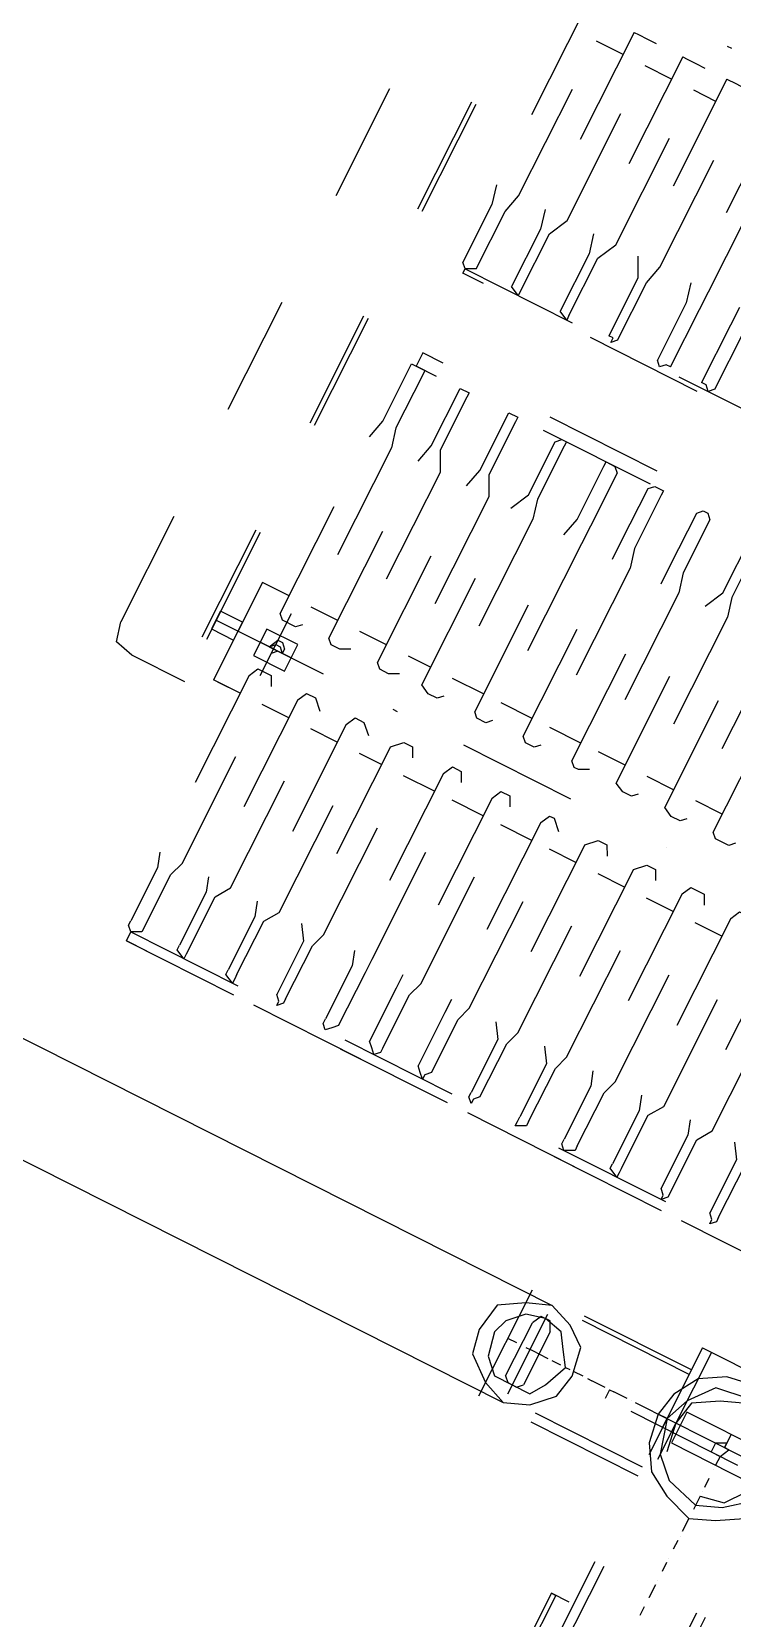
# Model space of a CAD drawing. Header units: metres. Extents: x 0 to 547597, y 0 to 1844684.
# Drawn here: x 543418.895 to 543419.48, y 1844514.609 to 1844515.933 of the extents above; entities that cross this region are included whole.
import ezdxf

# ---------------------------------------------------------------- set-up
doc = ezdxf.new("R2010")
doc.units = ezdxf.units.M
doc.linetypes.add('DASHED', pattern=[0.75, 0.5, -0.25])
doc.layers.add('5_Thep', color=4, linetype='Continuous')
doc.layers.add('TB220kVtuonglai', color=8, linetype='DASHED')

# ---------------------------------------------------------------- blocks, each defined once
blk = doc.blocks.new('MBA220-MB')
at = {"color": 1}
for points in [[(-541.4, -983.6), (-541.4, -2107.8)], [(-533.2, -983.6), (-533.2, -2107.8)], [(-367.8, -1058), (-367.8, -2074.7), (-305.8, -2074.7)], [(-1318.4, -2636.8), (-1322.5, -2636.8), (-1322.5, -1417.6)], [(-1318.4, -2636.8), (-1322.5, -2636.8), (-1322.5, -1417.6)], [(-1318.4, -1417.6), (-1318.4, -2636.8)], [(-1318.4, -1417.6), (-1318.4, -2636.8)], [(-1244, -1417.6), (-1244, -2636.8), (-1231.6, -2636.8)], [(-1244, -1417.6), (-1244, -2636.8), (-1231.6, -2636.8)], [(-1231.6, -1417.6), (-1231.6, -2636.8)], [(-1231.6, -1417.6), (-1231.6, -2636.8)], [(-694.3, -2636.8), (-702.6, -2636.8), (-702.6, -1417.6)], [(-694.3, -2636.8), (-702.6, -2636.8), (-702.6, -1417.6)], [(-694.3, -1417.6), (-694.3, -2636.8)], [(-694.3, -1417.6), (-694.3, -2636.8)], [(-694.3, -1417.6), (-694.3, -2636.8), (-694.3, -1417.6)], [(-475.3, -2000.3), (-483.6, -1979.7), (-496, -1959), (-516.6, -1946.6), (-541.4, -1942.5), (-562.1, -1946.6), (-582.7, -1959), (-595.1, -1979.7), (-599.3, -2000.3), (-595.1, -2025.1), (-582.7, -2045.8), (-562.1, -2058.2), (-541.4, -2062.3), (-516.6, -2058.2), (-496, -2045.8), (-483.6, -2025.1), (-475.3, -2000.3)], [(-607.5, -1950.8), (533.2, -1950.8)], [(-607.5, -2054.1), (-607.5, -1950.8)], [(-607.5, -1959), (533.2, -1959)], [(-487.7, -2000.3), (-496, -1979.7), (-512.5, -1959), (-541.4, -1950.8), (-562.1, -1959), (-582.7, -1979.7), (-586.9, -2000.3), (-582.7, -2029.3), (-562.1, -2045.8), (-541.4, -2054.1), (-512.5, -2045.8), (-496, -2029.3), (-487.7, -2000.3)], [(-496, -2000.3), (-500.1, -1979.7), (-516.6, -1967.3), (-541.4, -1959), (-562.1, -1967.3)], [(-524.9, -2041.7), (-524.9, -1967.3), (-553.8, -1967.3), (-553.8, -2041.7), (-524.9, -2041.7)], [(-533.2, -2000.3), (-533.2, -2000.3), (-541.4, -1996.2), (-541.4, -2000.3), (-545.5, -2000.3), (-541.4, -2008.6), (-533.2, -2008.6), (-533.2, -2000.3)], [(-582.7, -2000.3), (-574.5, -2021), (-562.1, -2041.7), (-541.4, -2045.8), (-516.6, -2041.7)], [(-553.8, -2000.3), (-541.4, -2000.3)], [(-541.4, -2000.3), (-541.4, -2000.3)], [(-533.2, -2000.3), (-524.9, -2000.3)], [(-520.8, -2000.3), (-520.8, -2000.3)], [(-512.5, -2000.3), (-504.2, -2000.3)], [(-500.1, -2000.3), (-500.1, -2000.3)], [(-496, -2000.3), (-483.6, -2000.3)], [(-496, -2000.3), (-496, -2000.3)], [(-475.3, -2000.3), (-475.3, -2000.3)], [(-475.3, -2000.3), (-462.9, -2000.3)], [(-458.8, -2000.3), (-458.8, -2000.3)], [(-454.6, -2000.3), (-446.4, -2000.3)], [(-438.1, -2000.3), (-438.1, -2000.3)], [(-434, -2000.3), (-425.7, -2000.3)], [(-417.4, -2000.3), (-417.4, -2000.3)], [(-413.3, -2000.3), (-400.9, -2000.3)], [(-400.9, -2000.3), (-400.9, -2000.3)], [(-392.6, -2000.3), (-384.4, -2000.3)], [(-607.5, -2045.8), (533.2, -2045.8)], [(-607.5, -2054.1), (533.2, -2054.1)], [(-586.9, -2054.1), (-586.9, -2202.9)], [(-582.7, -2054.1), (-582.7, -2202.9)], [(-533.2, -2054.1), (-541.4, -2054.1)], [(-541.4, -2054.1), (-541.4, -2062.3)], [(-496, -2054.1), (-496, -2202.9)], [(-487.7, -2054.1), (-487.7, -2202.9)], [(-541.4, -2066.5), (-541.4, -2066.5)], [(-541.4, -2074.7), (-541.4, -2083)], [(-367.8, -2074.7), (-367.8, -2070.6), (-314.1, -2070.6)], [(-710.9, -2091.3), (-760.5, -2091.3), (-772.9, -2087.1), (-938.2, -2087.1)], [(-710.9, -2091.3), (-760.5, -2091.3), (-772.9, -2087.1), (-938.2, -2087.1)], [(-710.9, -2091.3), (-706.7, -2091.3), (-702.6, -2095.4), (-706.7, -2095.4), (-710.9, -2099.5)], [(-710.9, -2091.3), (-706.7, -2091.3), (-702.6, -2095.4), (-706.7, -2095.4), (-710.9, -2099.5)], [(-541.4, -2087.1), (-541.4, -2087.1)], [(-541.4, -2091.3), (-541.4, -2103.7)], [(-938.2, -2107.8), (-772.9, -2107.8), (-760.5, -2099.5), (-710.9, -2099.5)], [(-938.2, -2107.8), (-772.9, -2107.8), (-760.5, -2099.5), (-710.9, -2099.5)], [(-541.4, -2107.8), (-541.4, -2103.7)], [(-541.4, -2107.8), (-533.2, -2107.8)], [(-541.4, -2111.9), (-541.4, -2124.3)], [(-710.9, -2136.7), (-760.5, -2136.7), (-772.9, -2128.5), (-938.2, -2128.5)], [(-710.9, -2136.7), (-760.5, -2136.7), (-772.9, -2128.5), (-938.2, -2128.5)], [(-541.4, -2128.5), (-541.4, -2124.3)], [(-938.2, -2149.1), (-772.9, -2149.1), (-760.5, -2145), (-710.9, -2145)], [(-938.2, -2149.1), (-772.9, -2149.1), (-760.5, -2145), (-710.9, -2145)], [(-710.9, -2136.7), (-706.7, -2136.7), (-702.6, -2140.9), (-706.7, -2140.9), (-710.9, -2145)], [(-710.9, -2136.7), (-706.7, -2136.7), (-702.6, -2140.9), (-706.7, -2140.9), (-710.9, -2145)], [(-491.8, -2182.2), (-500.1, -2161.5), (-516.6, -2145), (-537.3, -2140.9), (-562.1, -2145), (-574.5, -2161.5), (-582.7, -2182.2), (-574.5, -2202.9), (-562.1, -2223.5), (-537.3, -2227.7), (-516.6, -2223.5), (-500.1, -2202.9), (-491.8, -2182.2)], [(-541.4, -2132.6), (-541.4, -2140.9)], [(-541.4, -2149.1), (-541.4, -2145)], [(-508.4, -2182.2), (-508.4, -2165.7), (-520.8, -2157.4), (-541.4, -2149.1), (-553.8, -2157.4), (-566.2, -2165.7), (-570.3, -2182.2), (-566.2, -2198.7), (-553.8, -2211.1), (-541.4, -2215.3), (-520.8, -2211.1), (-508.4, -2198.7), (-508.4, -2182.2)], [(-541.4, -2153.3), (-541.4, -2161.5)], [(-541.4, -2169.8), (-541.4, -2165.7)], [(-541.4, -2169.8), (-541.4, -2182.2)], [(-938.2, -2194.6), (-946.4, -2190.5), (-946.4, -2182.2), (-938.2, -2173.9)], [(-938.2, -2194.6), (-946.4, -2190.5), (-946.4, -2182.2), (-938.2, -2173.9)], [(-710.9, -2182.2), (-760.5, -2182.2), (-772.9, -2173.9), (-938.2, -2173.9)], [(-710.9, -2182.2), (-760.5, -2182.2), (-772.9, -2173.9), (-938.2, -2173.9)], [(-710.9, -2182.2), (-706.7, -2182.2), (-702.6, -2182.2), (-706.7, -2190.5), (-710.9, -2190.5)], [(-710.9, -2182.2), (-706.7, -2182.2), (-702.6, -2182.2), (-706.7, -2190.5), (-710.9, -2190.5)], [(-500.1, -2182.2), (-574.5, -2182.2)], [(-562.1, -2173.9), (-570.3, -2178.1), (-570.3, -2186.3), (-562.1, -2190.5)], [(-562.1, -2173.9), (-512.5, -2173.9)], [(-541.4, -2186.3), (-541.4, -2182.2)], [(-512.5, -2190.5), (-508.4, -2186.3), (-508.4, -2182.2), (-508.4, -2178.1), (-512.5, -2173.9)], [(-938.2, -2194.6), (-772.9, -2194.6), (-760.5, -2190.5), (-710.9, -2190.5)], [(-938.2, -2194.6), (-772.9, -2194.6), (-760.5, -2190.5), (-710.9, -2190.5)], [(-921.6, -2194.6), (-921.6, -2219.4)], [(-512.5, -2190.5), (-562.1, -2190.5)], [(-541.4, -2194.6), (-541.4, -2202.9)], [(-487.7, -2202.9), (-586.9, -2202.9)], [(-1227.5, -2223.5), (-1177.9, -2223.5), (-1161.4, -2219.4), (-996, -2219.4), (-991.9, -2223.5), (-991.9, -2235.9), (-996, -2240.1), (-1161.4, -2240.1), (-1177.9, -2235.9), (-1231.6, -2235.9), (-1231.6, -2223.5), (-1227.5, -2223.5)], [(-1227.5, -2223.5), (-1177.9, -2223.5), (-1161.4, -2219.4), (-996, -2219.4), (-991.9, -2223.5), (-991.9, -2235.9), (-996, -2240.1), (-1161.4, -2240.1), (-1177.9, -2235.9), (-1231.6, -2235.9), (-1231.6, -2223.5), (-1227.5, -2223.5)], [(-938.2, -2240.1), (-946.4, -2235.9), (-946.4, -2223.5), (-938.2, -2219.4)], [(-938.2, -2240.1), (-946.4, -2235.9), (-946.4, -2223.5), (-938.2, -2219.4)], [(-710.9, -2223.5), (-760.5, -2223.5), (-772.9, -2219.4), (-938.2, -2219.4)], [(-710.9, -2223.5), (-760.5, -2223.5), (-772.9, -2219.4), (-938.2, -2219.4)], [(-710.9, -2223.5), (-706.7, -2223.5), (-702.6, -2231.8), (-706.7, -2235.9), (-710.9, -2235.9)], [(-710.9, -2223.5), (-706.7, -2223.5), (-702.6, -2231.8), (-706.7, -2235.9), (-710.9, -2235.9)], [(-938.2, -2240.1), (-772.9, -2240.1), (-760.5, -2235.9), (-710.9, -2235.9)], [(-938.2, -2240.1), (-772.9, -2240.1), (-760.5, -2235.9), (-710.9, -2235.9)], [(-1012.6, -2240.1), (-1012.6, -2264.9)], [(-1012.6, -2240.1), (-1012.6, -2264.9)], [(-921.6, -2240.1), (-921.6, -2264.9)], [(-1227.5, -2269), (-1177.9, -2269), (-1161.4, -2264.9), (-996, -2264.9), (-991.9, -2269), (-991.9, -2277.3), (-996, -2285.5), (-1161.4, -2285.5), (-1177.9, -2277.3), (-1231.6, -2277.3), (-1231.6, -2269), (-1227.5, -2269)], [(-1227.5, -2269), (-1177.9, -2269), (-1161.4, -2264.9), (-996, -2264.9), (-991.9, -2269), (-991.9, -2277.3), (-996, -2285.5), (-1161.4, -2285.5), (-1177.9, -2277.3), (-1231.6, -2277.3), (-1231.6, -2269), (-1227.5, -2269)], [(-967.1, -2269), (-967.1, -2269)], [(-938.2, -2285.5), (-946.4, -2277.3), (-946.4, -2269), (-938.2, -2264.9)], [(-938.2, -2285.5), (-946.4, -2277.3), (-946.4, -2269), (-938.2, -2264.9)], [(-710.9, -2269), (-760.5, -2269), (-772.9, -2264.9), (-938.2, -2264.9)], [(-710.9, -2269), (-760.5, -2269), (-772.9, -2264.9), (-938.2, -2264.9)], [(-938.2, -2285.5), (-772.9, -2285.5), (-760.5, -2277.3), (-710.9, -2277.3)], [(-938.2, -2285.5), (-772.9, -2285.5), (-760.5, -2277.3), (-710.9, -2277.3)], [(-710.9, -2269), (-706.7, -2269), (-702.6, -2277.3), (-706.7, -2277.3), (-710.9, -2277.3)], [(-710.9, -2269), (-706.7, -2269), (-702.6, -2277.3), (-706.7, -2277.3), (-710.9, -2277.3)], [(-1012.6, -2285.5), (-1012.6, -2310.3)], [(-1012.6, -2285.5), (-1012.6, -2310.3)], [(-921.6, -2285.5), (-921.6, -2310.3)], [(-1227.5, -2314.5), (-1177.9, -2314.5), (-1161.4, -2310.3), (-996, -2310.3), (-991.9, -2314.5), (-991.9, -2322.7), (-996, -2331), (-1161.4, -2331), (-1177.9, -2322.7), (-1231.6, -2322.7), (-1231.6, -2318.6), (-1227.5, -2314.5)], [(-1227.5, -2314.5), (-1177.9, -2314.5), (-1161.4, -2310.3), (-996, -2310.3), (-991.9, -2314.5), (-991.9, -2322.7), (-996, -2331), (-1161.4, -2331), (-1177.9, -2322.7), (-1231.6, -2322.7), (-1231.6, -2318.6), (-1227.5, -2314.5)], [(-938.2, -2331), (-946.4, -2322.7), (-946.4, -2314.5), (-938.2, -2310.3)], [(-938.2, -2331), (-946.4, -2322.7), (-946.4, -2314.5), (-938.2, -2310.3)], [(-710.9, -2314.5), (-760.5, -2314.5), (-772.9, -2310.3), (-938.2, -2310.3)], [(-710.9, -2314.5), (-760.5, -2314.5), (-772.9, -2310.3), (-938.2, -2310.3)], [(-710.9, -2314.5), (-706.7, -2318.6), (-702.6, -2318.6), (-706.7, -2322.7), (-710.9, -2322.7)], [(-710.9, -2314.5), (-706.7, -2318.6), (-702.6, -2318.6), (-706.7, -2322.7), (-710.9, -2322.7)], [(-938.2, -2331), (-772.9, -2331), (-760.5, -2322.7), (-710.9, -2322.7)], [(-938.2, -2331), (-772.9, -2331), (-760.5, -2322.7), (-710.9, -2322.7)], [(-1012.6, -2331), (-1012.6, -2355.8)], [(-1012.6, -2331), (-1012.6, -2355.8)], [(-967.1, -2459.1), (-967.1, -2335.1)], [(-921.6, -2331), (-921.6, -2355.8)], [(-1227.5, -2359.9), (-1177.9, -2359.9), (-1161.4, -2355.8), (-996, -2355.8), (-991.9, -2364), (-991.9, -2368.2), (-996, -2372.3), (-1161.4, -2372.3), (-1177.9, -2372.3), (-1227.5, -2372.3), (-1231.6, -2368.2), (-1231.6, -2364), (-1227.5, -2359.9)], [(-1227.5, -2359.9), (-1177.9, -2359.9), (-1161.4, -2355.8), (-996, -2355.8), (-991.9, -2364), (-991.9, -2368.2), (-996, -2372.3), (-1161.4, -2372.3), (-1177.9, -2372.3), (-1227.5, -2372.3), (-1231.6, -2368.2), (-1231.6, -2364), (-1227.5, -2359.9)], [(-938.2, -2372.3), (-946.4, -2368.2), (-946.4, -2364), (-938.2, -2355.8)], [(-938.2, -2372.3), (-946.4, -2368.2), (-946.4, -2364), (-938.2, -2355.8)], [(-710.9, -2359.9), (-760.5, -2359.9), (-772.9, -2355.8), (-938.2, -2355.8)], [(-710.9, -2359.9), (-760.5, -2359.9), (-772.9, -2355.8), (-938.2, -2355.8)], [(-710.9, -2359.9), (-706.7, -2364), (-702.6, -2364), (-706.7, -2368.2), (-710.9, -2372.3)], [(-710.9, -2359.9), (-706.7, -2364), (-702.6, -2364), (-706.7, -2368.2), (-710.9, -2372.3)], [(-1012.6, -2372.3), (-1012.6, -2401.2)], [(-1012.6, -2372.3), (-1012.6, -2401.2)], [(-938.2, -2372.3), (-772.9, -2372.3), (-760.5, -2372.3), (-710.9, -2372.3)], [(-938.2, -2372.3), (-772.9, -2372.3), (-760.5, -2372.3), (-710.9, -2372.3)], [(-921.6, -2372.3), (-921.6, -2401.2)], [(-1326.7, -2405.4), (-1380.4, -2405.4), (-1396.9, -2401.2), (-1562.3, -2401.2)], [(-1326.7, -2405.4), (-1380.4, -2405.4), (-1396.9, -2401.2), (-1562.3, -2401.2)], [(-1326.7, -2405.4), (-1326.7, -2405.4), (-1322.5, -2409.5), (-1326.7, -2413.6), (-1326.7, -2417.8)], [(-1326.7, -2405.4), (-1326.7, -2405.4), (-1322.5, -2409.5), (-1326.7, -2413.6), (-1326.7, -2417.8)], [(-1227.5, -2405.4), (-1177.9, -2405.4), (-1161.4, -2401.2), (-996, -2401.2), (-991.9, -2405.4), (-991.9, -2413.6), (-996, -2417.8), (-1161.4, -2417.8), (-1177.9, -2417.8), (-1227.5, -2417.8), (-1231.6, -2413.6), (-1231.6, -2405.4), (-1227.5, -2405.4)], [(-1227.5, -2405.4), (-1177.9, -2405.4), (-1161.4, -2401.2), (-996, -2401.2), (-991.9, -2405.4), (-991.9, -2413.6), (-996, -2417.8), (-1161.4, -2417.8), (-1177.9, -2417.8), (-1227.5, -2417.8), (-1231.6, -2413.6), (-1231.6, -2405.4), (-1227.5, -2405.4)], [(-938.2, -2417.8), (-946.4, -2413.6), (-946.4, -2405.4), (-938.2, -2401.2)], [(-938.2, -2417.8), (-946.4, -2413.6), (-946.4, -2405.4), (-938.2, -2401.2)], [(-710.9, -2405.4), (-760.5, -2405.4), (-772.9, -2401.2), (-938.2, -2401.2)], [(-710.9, -2405.4), (-760.5, -2405.4), (-772.9, -2401.2), (-938.2, -2401.2)], [(-710.9, -2405.4), (-706.7, -2405.4), (-702.6, -2409.5), (-706.7, -2413.6), (-710.9, -2417.8)], [(-710.9, -2405.4), (-706.7, -2405.4), (-702.6, -2409.5), (-706.7, -2413.6), (-710.9, -2417.8)], [(-1562.3, -2417.8), (-1396.9, -2417.8), (-1380.4, -2417.8), (-1326.7, -2417.8)], [(-1562.3, -2417.8), (-1396.9, -2417.8), (-1380.4, -2417.8), (-1326.7, -2417.8)], [(-1012.6, -2417.8), (-1012.6, -2446.7)], [(-1012.6, -2417.8), (-1012.6, -2446.7)], [(-938.2, -2417.8), (-772.9, -2417.8), (-760.5, -2417.8), (-710.9, -2417.8)], [(-938.2, -2417.8), (-772.9, -2417.8), (-760.5, -2417.8), (-710.9, -2417.8)], [(-921.6, -2417.8), (-921.6, -2446.7)], [(-1326.7, -2446.7), (-1380.4, -2446.7), (-1396.9, -2446.7), (-1562.3, -2446.7)], [(-1326.7, -2446.7), (-1380.4, -2446.7), (-1396.9, -2446.7), (-1562.3, -2446.7)], [(-1326.7, -2446.7), (-1326.7, -2450.8), (-1322.5, -2455), (-1326.7, -2459.1), (-1326.7, -2459.1)], [(-1326.7, -2446.7), (-1326.7, -2450.8), (-1322.5, -2455), (-1326.7, -2459.1), (-1326.7, -2459.1)], [(-1227.5, -2446.7), (-1177.9, -2446.7), (-1161.4, -2446.7), (-996, -2446.7), (-991.9, -2450.8), (-991.9, -2459.1), (-996, -2463.2), (-1161.4, -2463.2), (-1177.9, -2459.1), (-1227.5, -2459.1), (-1231.6, -2459.1), (-1231.6, -2450.8), (-1227.5, -2446.7)], [(-1227.5, -2446.7), (-1177.9, -2446.7), (-1161.4, -2446.7), (-996, -2446.7), (-991.9, -2450.8), (-991.9, -2459.1), (-996, -2463.2), (-1161.4, -2463.2), (-1177.9, -2459.1), (-1227.5, -2459.1), (-1231.6, -2459.1), (-1231.6, -2450.8), (-1227.5, -2446.7)], [(-938.2, -2463.2), (-946.4, -2459.1), (-946.4, -2450.8), (-938.2, -2446.7)], [(-938.2, -2463.2), (-946.4, -2459.1), (-946.4, -2450.8), (-938.2, -2446.7)], [(-710.9, -2446.7), (-760.5, -2446.7), (-772.9, -2446.7), (-938.2, -2446.7)], [(-710.9, -2446.7), (-760.5, -2446.7), (-772.9, -2446.7), (-938.2, -2446.7)], [(-710.9, -2446.7), (-706.7, -2450.8), (-702.6, -2455), (-706.7, -2459.1), (-710.9, -2459.1)], [(-710.9, -2446.7), (-706.7, -2450.8), (-702.6, -2455), (-706.7, -2459.1), (-710.9, -2459.1)], [(-1562.3, -2463.2), (-1396.9, -2463.2), (-1380.4, -2459.1), (-1326.7, -2459.1)], [(-1562.3, -2463.2), (-1396.9, -2463.2), (-1380.4, -2459.1), (-1326.7, -2459.1)], [(-1012.6, -2463.2), (-1012.6, -2492.2)], [(-1012.6, -2463.2), (-1012.6, -2492.2)], [(-938.2, -2463.2), (-772.9, -2463.2), (-760.5, -2459.1), (-710.9, -2459.1)], [(-938.2, -2463.2), (-772.9, -2463.2), (-760.5, -2459.1), (-710.9, -2459.1)], [(-921.6, -2463.2), (-921.6, -2492.2)], [(-1326.7, -2496.3), (-1380.4, -2496.3), (-1396.9, -2492.2), (-1562.3, -2492.2)], [(-1562.3, -2512.8), (-1562.3, -2504.6), (-1562.3, -2496.3), (-1562.3, -2492.2)], [(-1326.7, -2496.3), (-1380.4, -2496.3), (-1396.9, -2492.2), (-1562.3, -2492.2)], [(-1562.3, -2512.8), (-1562.3, -2504.6), (-1562.3, -2496.3), (-1562.3, -2492.2)], [(-1326.7, -2496.3), (-1326.7, -2496.3), (-1322.5, -2500.4), (-1326.7, -2500.4), (-1326.7, -2504.6)], [(-1326.7, -2496.3), (-1326.7, -2496.3), (-1322.5, -2500.4), (-1326.7, -2500.4), (-1326.7, -2504.6)], [(-1227.5, -2496.3), (-1177.9, -2496.3), (-1161.4, -2492.2), (-996, -2492.2), (-991.9, -2496.3), (-991.9, -2504.6), (-996, -2512.8), (-1161.4, -2512.8), (-1177.9, -2504.6), (-1227.5, -2504.6), (-1231.6, -2500.4), (-1231.6, -2496.3), (-1227.5, -2496.3)], [(-1227.5, -2496.3), (-1177.9, -2496.3), (-1161.4, -2492.2), (-996, -2492.2), (-991.9, -2496.3), (-991.9, -2504.6), (-996, -2512.8), (-1161.4, -2512.8), (-1177.9, -2504.6), (-1227.5, -2504.6), (-1231.6, -2500.4), (-1231.6, -2496.3), (-1227.5, -2496.3)], [(-938.2, -2512.8), (-946.4, -2504.6), (-946.4, -2496.3), (-938.2, -2492.2)], [(-938.2, -2512.8), (-946.4, -2504.6), (-946.4, -2496.3), (-938.2, -2492.2)], [(-710.9, -2496.3), (-760.5, -2496.3), (-772.9, -2492.2), (-938.2, -2492.2)], [(-710.9, -2496.3), (-760.5, -2496.3), (-772.9, -2492.2), (-938.2, -2492.2)], [(-710.9, -2496.3), (-706.7, -2496.3), (-702.6, -2500.4), (-706.7, -2500.4), (-710.9, -2504.6)], [(-710.9, -2496.3), (-706.7, -2496.3), (-702.6, -2500.4), (-706.7, -2500.4), (-710.9, -2504.6)], [(-1562.3, -2512.8), (-1396.9, -2512.8), (-1380.4, -2504.6), (-1326.7, -2504.6)], [(-1562.3, -2512.8), (-1396.9, -2512.8), (-1380.4, -2504.6), (-1326.7, -2504.6)], [(-1541.6, -2512.8), (-1541.6, -2533.5)], [(-1541.6, -2512.8), (-1541.6, -2533.5)], [(-1012.6, -2512.8), (-1012.6, -2533.5)], [(-1012.6, -2512.8), (-1012.6, -2533.5)], [(-938.2, -2512.8), (-772.9, -2512.8), (-760.5, -2504.6), (-710.9, -2504.6)], [(-938.2, -2512.8), (-772.9, -2512.8), (-760.5, -2504.6), (-710.9, -2504.6)], [(-921.6, -2512.8), (-921.6, -2533.5)], [(-1587.1, -2525.2), (-1587.1, -2521.1)], [(-967.1, -2525.2), (-967.1, -2521.1)], [(-1326.7, -2541.8), (-1380.4, -2541.8), (-1396.9, -2533.5), (-1562.3, -2533.5)], [(-1562.3, -2554.2), (-1562.3, -2550), (-1562.3, -2541.8), (-1562.3, -2533.5)], [(-1326.7, -2541.8), (-1380.4, -2541.8), (-1396.9, -2533.5), (-1562.3, -2533.5)], [(-1562.3, -2554.2), (-1562.3, -2550), (-1562.3, -2541.8), (-1562.3, -2533.5)], [(-1326.7, -2541.8), (-1326.7, -2541.8), (-1322.5, -2541.8), (-1326.7, -2550), (-1326.7, -2550)], [(-1326.7, -2541.8), (-1326.7, -2541.8), (-1322.5, -2541.8), (-1326.7, -2550), (-1326.7, -2550)], [(-1227.5, -2541.8), (-1177.9, -2541.8), (-1161.4, -2533.5), (-996, -2533.5), (-991.9, -2541.8), (-991.9, -2550), (-996, -2554.2), (-1161.4, -2554.2), (-1177.9, -2550), (-1231.6, -2550), (-1231.6, -2541.8), (-1227.5, -2541.8)], [(-1227.5, -2541.8), (-1177.9, -2541.8), (-1161.4, -2533.5), (-996, -2533.5), (-991.9, -2541.8), (-991.9, -2550), (-996, -2554.2), (-1161.4, -2554.2), (-1177.9, -2550), (-1231.6, -2550), (-1231.6, -2541.8), (-1227.5, -2541.8)], [(-938.2, -2554.2), (-946.4, -2550), (-946.4, -2541.8), (-938.2, -2533.5)], [(-938.2, -2554.2), (-946.4, -2550), (-946.4, -2541.8), (-938.2, -2533.5)], [(-710.9, -2541.8), (-760.5, -2541.8), (-772.9, -2533.5), (-938.2, -2533.5)], [(-710.9, -2541.8), (-760.5, -2541.8), (-772.9, -2533.5), (-938.2, -2533.5)], [(-710.9, -2541.8), (-706.7, -2541.8), (-702.6, -2541.8), (-706.7, -2550), (-710.9, -2550)], [(-710.9, -2541.8), (-706.7, -2541.8), (-702.6, -2541.8), (-706.7, -2550), (-710.9, -2550)], [(-1562.3, -2554.2), (-1396.9, -2554.2), (-1380.4, -2550), (-1326.7, -2550)], [(-1562.3, -2554.2), (-1396.9, -2554.2), (-1380.4, -2550), (-1326.7, -2550)], [(-1541.6, -2554.2), (-1541.6, -2579)], [(-1541.6, -2554.2), (-1541.6, -2579)], [(-1012.6, -2554.2), (-1012.6, -2579)], [(-1012.6, -2554.2), (-1012.6, -2579)], [(-938.2, -2554.2), (-772.9, -2554.2), (-760.5, -2550), (-710.9, -2550)], [(-938.2, -2554.2), (-772.9, -2554.2), (-760.5, -2550), (-710.9, -2550)], [(-921.6, -2554.2), (-921.6, -2579)], [(-1326.7, -2587.2), (-1380.4, -2587.2), (-1396.9, -2579), (-1562.3, -2579)], [(-1562.3, -2599.6), (-1562.3, -2595.5), (-1562.3, -2587.2), (-1562.3, -2579)], [(-1326.7, -2587.2), (-1380.4, -2587.2), (-1396.9, -2579), (-1562.3, -2579)], [(-1562.3, -2599.6), (-1562.3, -2595.5), (-1562.3, -2587.2), (-1562.3, -2579)], [(-1227.5, -2587.2), (-1177.9, -2587.2), (-1161.4, -2579), (-996, -2579), (-991.9, -2587.2), (-991.9, -2595.5), (-996, -2599.6), (-1161.4, -2599.6), (-1177.9, -2595.5), (-1231.6, -2595.5), (-1231.6, -2587.2), (-1227.5, -2587.2)], [(-1227.5, -2587.2), (-1177.9, -2587.2), (-1161.4, -2579), (-996, -2579), (-991.9, -2587.2), (-991.9, -2595.5), (-996, -2599.6), (-1161.4, -2599.6), (-1177.9, -2595.5), (-1231.6, -2595.5), (-1231.6, -2587.2), (-1227.5, -2587.2)], [(-938.2, -2599.6), (-946.4, -2595.5), (-946.4, -2587.2), (-938.2, -2579)], [(-938.2, -2599.6), (-946.4, -2595.5), (-946.4, -2587.2), (-938.2, -2579)], [(-710.9, -2587.2), (-760.5, -2587.2), (-772.9, -2579), (-938.2, -2579)], [(-710.9, -2587.2), (-760.5, -2587.2), (-772.9, -2579), (-938.2, -2579)], [(-1562.3, -2599.6), (-1396.9, -2599.6), (-1380.4, -2595.5), (-1326.7, -2595.5)], [(-1562.3, -2599.6), (-1396.9, -2599.6), (-1380.4, -2595.5), (-1326.7, -2595.5)], [(-1326.7, -2587.2), (-1326.7, -2587.2), (-1322.5, -2587.2), (-1326.7, -2595.5), (-1326.7, -2595.5)], [(-1326.7, -2587.2), (-1326.7, -2587.2), (-1322.5, -2587.2), (-1326.7, -2595.5), (-1326.7, -2595.5)], [(-967.1, -2690.5), (-967.1, -2587.2)], [(-938.2, -2599.6), (-772.9, -2599.6), (-760.5, -2595.5), (-710.9, -2595.5)], [(-938.2, -2599.6), (-772.9, -2599.6), (-760.5, -2595.5), (-710.9, -2595.5)], [(-710.9, -2587.2), (-706.7, -2587.2), (-702.6, -2587.2), (-706.7, -2595.5), (-710.9, -2595.5)], [(-710.9, -2587.2), (-706.7, -2587.2), (-702.6, -2587.2), (-706.7, -2595.5), (-710.9, -2595.5)], [(-1541.6, -2599.6), (-1541.6, -2624.4)], [(-1541.6, -2599.6), (-1541.6, -2624.4)], [(-1012.6, -2599.6), (-1012.6, -2624.4)], [(-1012.6, -2599.6), (-1012.6, -2624.4)], [(-921.6, -2599.6), (-921.6, -2624.4)], [(-921.6, -2599.6), (-921.6, -2624.4)], [(-954.7, -2649.2), (-954.7, -2620.3), (-979.5, -2620.3), (-979.5, -2649.2), (-954.7, -2649.2)], [(-954.7, -2649.2), (-954.7, -2620.3), (-979.5, -2620.3), (-979.5, -2649.2), (-954.7, -2649.2)], [(-967.1, -2620.3), (-967.1, -2649.2)], [(-967.1, -2620.3), (-967.1, -2649.2)], [(-1326.7, -2628.6), (-1380.4, -2628.6), (-1396.9, -2624.4), (-1562.3, -2624.4)], [(-1326.7, -2628.6), (-1380.4, -2628.6), (-1396.9, -2624.4), (-1562.3, -2624.4)], [(-1326.7, -2628.6), (-1326.7, -2628.6), (-1322.5, -2636.8), (-1326.7, -2641), (-1326.7, -2641)], [(-1326.7, -2628.6), (-1326.7, -2628.6), (-1322.5, -2636.8), (-1326.7, -2641), (-1326.7, -2641)], [(-1227.5, -2628.6), (-1177.9, -2628.6), (-1161.4, -2624.4), (-996, -2624.4), (-991.9, -2628.6), (-991.9, -2641), (-996, -2645.1), (-1161.4, -2645.1), (-1177.9, -2641), (-1231.6, -2641), (-1231.6, -2628.6), (-1227.5, -2628.6)], [(-967.1, -2641), (-967.1, -2641), (-975.4, -2636.8), (-975.4, -2632.7), (-971.2, -2628.6), (-967.1, -2628.6), (-967.1, -2632.7), (-963, -2636.8)], [(-967.1, -2641), (-967.1, -2641), (-975.4, -2636.8), (-975.4, -2632.7), (-971.2, -2628.6), (-967.1, -2628.6), (-967.1, -2632.7), (-963, -2636.8)], [(-967.1, -2636.8), (-967.1, -2641), (-971.2, -2636.8), (-971.2, -2632.7), (-967.1, -2628.6), (-967.1, -2632.7), (-967.1, -2636.8)], [(-967.1, -2636.8), (-967.1, -2641), (-971.2, -2636.8), (-971.2, -2632.7), (-967.1, -2628.6), (-967.1, -2632.7), (-967.1, -2636.8)], [(-938.2, -2645.1), (-946.4, -2641), (-946.4, -2628.6), (-938.2, -2624.4)], [(-710.9, -2628.6), (-760.5, -2628.6), (-772.9, -2624.4), (-938.2, -2624.4)], [(-710.9, -2628.6), (-706.7, -2628.6), (-702.6, -2636.8), (-706.7, -2641), (-710.9, -2641)], [(-1562.3, -2645.1), (-1396.9, -2645.1), (-1380.4, -2641), (-1326.7, -2641)], [(-1562.3, -2645.1), (-1396.9, -2645.1), (-1380.4, -2641), (-1326.7, -2641)], [(-1012.6, -2645.1), (-1012.6, -2669.9), (-921.6, -2669.9)], [(-1012.6, -2645.1), (-1012.6, -2665.8)], [(-1012.6, -2645.1), (-1012.6, -2669.9), (-921.6, -2669.9)], [(-1012.6, -2645.1), (-1012.6, -2665.8)], [(-942.3, -2636.8), (-1000.2, -2636.8)], [(-942.3, -2636.8), (-1000.2, -2636.8)], [(-954.7, -2636.8), (-983.6, -2636.8)], [(-954.7, -2636.8), (-983.6, -2636.8)], [(-938.2, -2645.1), (-772.9, -2645.1), (-760.5, -2641), (-710.9, -2641)], [(-921.6, -2645.1), (-921.6, -2669.9)], [(-921.6, -2645.1), (-921.6, -2665.8)], [(-921.6, -2645.1), (-921.6, -2669.9)], [(-921.6, -2645.1), (-921.6, -2665.8)], [(-958.8, -2690.5), (-958.8, -2669.9), (-975.4, -2669.9), (-975.4, -2690.5), (-958.8, -2690.5)], [(-1649, -2690.5), (-909.2, -2690.5)], [(-1649, -2694.7), (-909.2, -2694.7)], [(-909.2, -2690.5), (-909.2, -2740.1), (-913.4, -2756.7), (-929.9, -2760.8)], [(-1628.4, -2760.8), (-929.9, -2760.8)]]:
    blk.add_lwpolyline(points, dxfattribs=at)
blk = doc.blocks.new('mb moiTQK')
at = {"color": 1}
for points in [[(-12.3218, -89.4616), (-12.8912, -87.9845, 0.310121), (-14.2908, -87.024), (-19.1344, -87.024, -0.414214), (-20.6344, -85.524), (-20.6344, -84.6924)], [(-12.2378, -89.4293), (-12.8298, -87.8936, 0.310121), (-14.2294, -86.9331), (-19.0435, -86.9331, -0.414214), (-20.5435, -85.4331), (-20.5435, -84.6924)]]:
    blk.add_lwpolyline(points, format="xyb", dxfattribs=at)
at = {"layer": 'TB220kVtuonglai', "ltscale": 3000, "xscale": 0.001, "yscale": 0.001, "zscale": 0.001}
blk.add_blockref('MBA220-MB', (-20.0517, -82.5102), dxfattribs=at)
blk = doc.blocks.new('ACAD-DinhViTuyenDz220kV')
blk.add_circle((543470.1879, 1844560.0696), 117.5514)
at = {"layer": '5_Thep', "rotation": 243.2403583287449}
blk.add_blockref('mb moiTQK', (543485.661, 1844458.313), dxfattribs=at)

msp = doc.modelspace()

# ---------------------------------------------------------------- block references
msp.add_blockref('ACAD-DinhViTuyenDz220kV', (0, 0))

doc.saveas('drawing.dxf')
